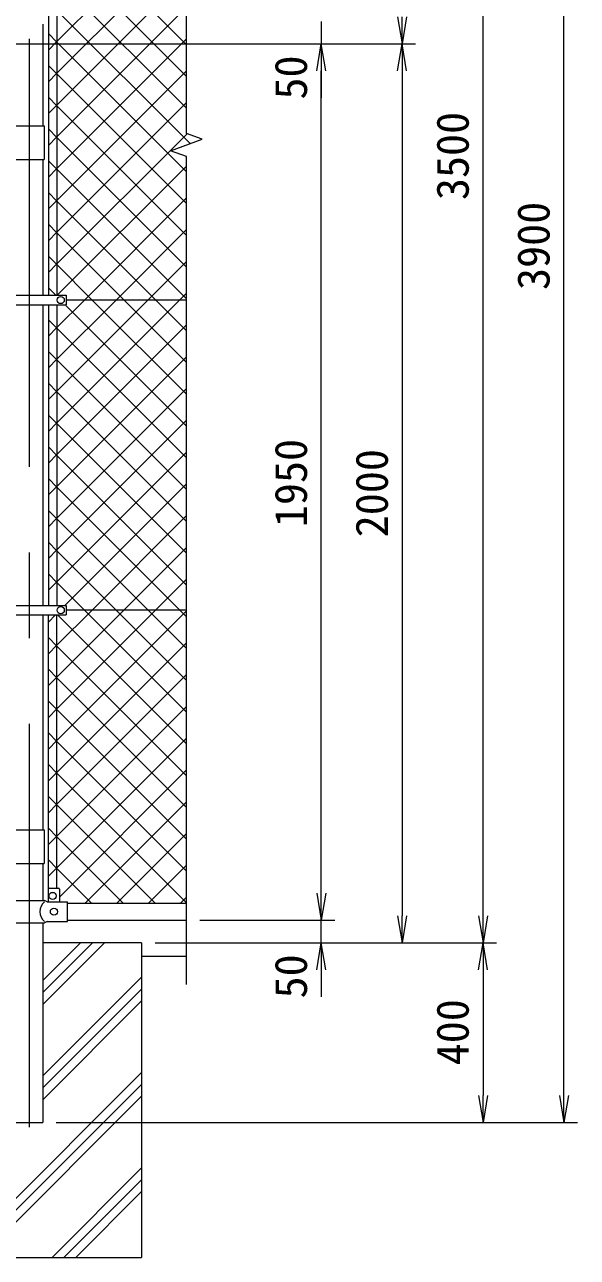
# Model space of a CAD drawing. Units: millimetres, scale not verified. Extents: x -6300 to 6300, y -4455 to 4455.
# Drawn here: x -2402 to -1172, y -1340 to 1402 of the extents above; entities that cross this region are included whole.
import ezdxf
from ezdxf.enums import TextEntityAlignment as Align

# ---------------------------------------------------------------- set-up
doc = ezdxf.new("R2010")
doc.units = ezdxf.units.MM
doc.header["$LTSCALE"] = 30
doc.linetypes.add('USER1', pattern=[50.8, 31.75, -6.35, 6.35, -6.35])
for name, color, linetype, lineweight in [('0-1_D-BMK', 2, 'USER1', 13), ('0-2_D-STR1', 1, 'Continuous', 18), ('0-3_D-STR3', 3, 'Continuous', 13), ('0-4_D-DCR-HCH', 7, 'Continuous', 9), ('0-5_D-BGD', 7, 'Continuous', 9), ('0-6_D-STR4', 7, 'Continuous', 9), ('0-7_D-STR-DIM', 7, 'Continuous', 9), ('0-8_0', 7, 'Continuous', 9), ('0-A_D-STR2', 7, 'Continuous', 9)]:
    doc.layers.add(name, color=color, linetype=linetype, lineweight=lineweight)
doc.styles.add('ＭＳ ゴシック', font='')
doc.styles.get('ＭＳ ゴシック').set_extended_font_data('MS Gothic')

# ---------------------------------------------------------------- blocks, each defined once
blk = doc.blocks.new('_Open')
at = {"layer": '0-8_0'}
blk.add_line((-30, 5), (0, 0), dxfattribs=at)
blk.add_lwpolyline([(-30, -5), (0, 0), (-30, 0)], dxfattribs=at)

msp = doc.modelspace()

# ---------------------------------------------------------------- linework, layer by layer
at = {"layer": '0-1_D-BMK'}
msp.add_line((-2392.18, 2894.97), (-2392.18, -1050.85), dxfattribs=at)
at = {"layer": '0-2_D-STR1'}
for p, q in [((-2361.93, 1403.83), (-2361.93, 1177.23)), ((-2361.93, 1102.23), (-2361.93, 800.23)), ((-2361.93, 779.23), (-2361.93, 110.23)), ((-2361.93, 89.23), (-2361.93, -388.77)), ((-2361.93, -463.77), (-2361.93, -546.17)), ((-2307.18, -552.27), (-2042.18, -552.27)), ((-2361.93, -596.17), (-2361.93, -1040.27)), ((-2307.18, -590.27), (-2042.18, -590.27)), ((-2422.43, -1040.27), (-2361.93, -1040.27))]:
    msp.add_line(p, q, dxfattribs=at)
at = {"layer": '0-3_D-STR3'}
for p, q in [((-2349.68, 1469.43), (-2349.68, 800.23)), ((-2330.68, 1469.43), (-2330.68, 800.23)), ((-2423.11, 1177.23), (-2358.88, 1177.23)), ((-2358.88, 1177.23), (-2358.88, 1102.23)), ((-2444.71, 1102.23), (-2358.88, 1102.23)), ((-2424.98, 800.23), (-2310.18, 800.23)), ((-2310.18, 800.23), (-2310.18, 779.23)), ((-2424.98, 779.23), (-2310.18, 779.23)), ((-2349.68, 779.23), (-2349.68, 110.23)), ((-2330.68, 779.23), (-2330.68, 110.23)), ((-2042.18, 789.73), (-2310.18, 789.73)), ((-2424.98, 110.23), (-2310.18, 110.23)), ((-2310.18, 110.23), (-2310.18, 89.23)), ((-2424.98, 89.23), (-2310.18, 89.23)), ((-2349.68, -519.85), (-2349.68, 89.23)), ((-2330.68, -519.17), (-2330.68, 89.23)), ((-2042.18, 99.73), (-2310.18, 99.73)), ((-2422.97, -388.77), (-2358.63, -388.77)), ((-2358.63, -388.77), (-2358.63, -463.77)), ((-2444.57, -463.77), (-2358.63, -463.77)), ((-2348.18, -519.17), (-2327.18, -519.17)), ((-2428.28, -546.17), (-2358.38, -546.17)), ((-2352.38, -549.17), (-2358.38, -546.17)), ((-2350.18, -521.17), (-2350.18, -549.17)), ((-2325.18, -521.17), (-2325.18, -549.17)), ((-2352.38, -549.17), (-2307.18, -549.17)), ((-2307.18, -593.17), (-2307.18, -549.17)), ((-2428.28, -596.17), (-2358.38, -596.17)), ((-2352.38, -593.17), (-2358.38, -596.17)), ((-2352.38, -593.17), (-2307.18, -593.17))]:
    msp.add_line(p, q, dxfattribs=at)
for centre in [(-2322.18, 789.73), (-2322.18, 99.73), (-2340.18, -536.17), (-2337.18, -571.17)]:
    msp.add_circle(centre, 8, dxfattribs=at)
for centre, radius, start, end in [((-2348.18, -521.17), 2, 90, 180), ((-2327.18, -521.17), 2, 0, 90), ((-2339.79, -571.17), 28.8, 130.19176, 229.80824)]:
    msp.add_arc(centre, radius, start, end, dxfattribs=at)
at = {"layer": '0-4_D-DCR-HCH'}
for p, q in [((-2361.93, -777.41), (-2224.79, -640.27)), ((-2361.93, -750.89), (-2251.31, -640.27)), ((-2361.93, -724.38), (-2277.82, -640.27)), ((-2361.93, -936.51), (-2142.18, -716.76)), ((-2361.93, -963.03), (-2142.18, -743.28)), ((-2361.93, -989.54), (-2142.18, -769.79)), ((-2553.56, -1340.27), (-2142.18, -928.89)), ((-2527.04, -1340.27), (-2142.18, -955.41)), ((-2500.52, -1340.27), (-2142.18, -981.93)), ((-2341.43, -1340.27), (-2142.18, -1141.02)), ((-2314.91, -1340.27), (-2142.18, -1167.54)), ((-2288.39, -1340.27), (-2142.18, -1194.06))]:
    msp.add_line(p, q, dxfattribs=at)
at = {"layer": '0-5_D-BGD'}
msp.add_line((-2142.18, -670.27), (-2042.18, -670.27), dxfattribs=at)
at = {"layer": '0-6_D-STR4'}
for p, q in [((-2142.18, -640.27), (-2361.93, -640.27)), ((-2142.18, -640.27), (-2142.18, -1340.27)), ((-2642.18, -1340.27), (-2142.18, -1340.27))]:
    msp.add_line(p, q, dxfattribs=at)
at = {"layer": '0-7_D-STR-DIM'}
for p, q in [((-2042.18, 1160.38), (-2042.18, 2922.73)), ((-1382.18, -580.27), (-1382.18, 2799.73)), ((-1202.18, -980.27), (-1202.18, 2799.73)), ((-1742.18, 1409.73), (-1742.18, 1359.73)), ((-2517.33, 1359.73), (-1712.18, 1359.73)), ((-2517.33, 1359.73), (-1712.18, 1359.73)), ((-2517.33, 1359.73), (-1532.18, 1359.73)), ((-2517.33, 1359.73), (-1532.18, 1359.73)), ((-1742.18, -530.27), (-1742.18, 1299.73)), ((-1742.18, 1299.73), (-1742.18, 1239.73)), ((-1562.18, 1299.73), (-1562.18, -580.27)), ((-2006.94, 1147.55), (-2042.18, 1160.38)), ((-2077.41, 1121.9), (-2006.94, 1147.55)), ((-2042.18, 1109.07), (-2077.41, 1121.9)), ((-2042.18, -733.27), (-2042.18, 1109.07)), ((-1742.18, -530.27), (-1742.18, -470.27)), ((-2012.18, -590.27), (-1712.18, -590.27)), ((-2012.18, -590.27), (-1712.18, -590.27)), ((-1742.18, -640.27), (-1742.18, -590.27)), ((-2112.18, -640.27), (-1712.18, -640.27)), ((-2112.18, -640.27), (-1352.18, -640.27)), ((-2112.18, -640.27), (-1352.18, -640.27)), ((-2112.18, -640.27), (-1532.18, -640.27)), ((-1742.18, -700.27), (-1742.18, -760.27)), ((-1382.18, -700.27), (-1382.18, -980.27)), ((-2331.93, -1040.27), (-1172.18, -1040.27)), ((-2331.93, -1040.27), (-1352.18, -1040.27))]:
    msp.add_line(p, q, dxfattribs=at)
at = {"layer": '0-A_D-STR2'}
for p, q in [((-2330.68, 1364.96), (-2215.91, 1479.73)), ((-2330.68, 1294.25), (-2145.2, 1479.73)), ((-2330.68, 1223.54), (-2074.49, 1479.73)), ((-2042.18, 1287.04), (-2234.86, 1479.73)), ((-2042.18, 1357.75), (-2164.15, 1479.73)), ((-2330.68, 1152.83), (-2042.18, 1441.33)), ((-2330.68, 1363.41), (-2349.68, 1382.41)), ((-2349.68, 1345.96), (-2330.68, 1364.96)), ((-2330.68, 1082.12), (-2042.18, 1370.62)), ((-2042.18, 1074.91), (-2330.68, 1363.41)), ((-2330.68, 1292.7), (-2349.68, 1311.7)), ((-2349.68, 1275.25), (-2330.68, 1294.25)), ((-2330.68, 1011.41), (-2042.18, 1299.91)), ((-2042.18, 1004.2), (-2330.68, 1292.7)), ((-2330.68, 1221.99), (-2349.68, 1240.99)), ((-2349.68, 1204.54), (-2330.68, 1223.54)), ((-2330.68, 940.7), (-2042.18, 1229.2)), ((-2042.18, 933.49), (-2330.68, 1221.99)), ((-2330.68, 1151.28), (-2349.68, 1170.28)), ((-2349.68, 1133.83), (-2330.68, 1152.83)), ((-2042.18, 862.78), (-2330.68, 1151.28)), ((-2330.68, 1080.57), (-2349.68, 1099.57)), ((-2349.68, 1063.12), (-2330.68, 1082.12)), ((-2042.18, 792.07), (-2330.68, 1080.57)), ((-2329.73, 800.23), (-2042.18, 1087.78)), ((-2330.68, 1009.86), (-2349.68, 1028.86)), ((-2269.52, 789.73), (-2042.18, 1017.07)), ((-2349.68, 992.41), (-2330.68, 1011.41)), ((-2110.54, 789.73), (-2330.68, 1009.86)), ((-2330.68, 939.15), (-2349.68, 958.15)), ((-2349.68, 921.7), (-2330.68, 940.7)), ((-2181.25, 789.73), (-2330.68, 939.15)), ((-2198.81, 789.73), (-2042.18, 946.36)), ((-2330.68, 868.44), (-2349.68, 887.44)), ((-2251.97, 789.73), (-2330.68, 868.44)), ((-2128.1, 789.73), (-2042.18, 875.65)), ((-2333.18, 800.23), (-2349.68, 816.73)), ((-2057.39, 789.73), (-2042.18, 804.94)), ((-2330.68, 728.57), (-2269.52, 789.73)), ((-2330.68, 657.86), (-2198.81, 789.73)), ((-2330.68, 587.15), (-2128.1, 789.73)), ((-2330.68, 516.44), (-2057.39, 789.73)), ((-2042.18, 509.23), (-2312.18, 779.23)), ((-2042.18, 579.94), (-2251.97, 789.73)), ((-2042.18, 650.65), (-2181.25, 789.73)), ((-2042.18, 721.36), (-2110.54, 789.73)), ((-2330.68, 727.02), (-2349.68, 746.02)), ((-2349.68, 709.57), (-2330.68, 728.57)), ((-2330.68, 445.73), (-2042.18, 734.23)), ((-2042.18, 438.52), (-2330.68, 727.02)), ((-2330.68, 656.3), (-2349.68, 675.3)), ((-2330.68, 375.02), (-2042.18, 663.52)), ((-2349.68, 638.86), (-2330.68, 657.86)), ((-2042.18, 367.8), (-2330.68, 656.3)), ((-2330.68, 585.59), (-2349.68, 604.59)), ((-2349.68, 568.15), (-2330.68, 587.15)), ((-2330.68, 304.3), (-2042.18, 592.8)), ((-2042.18, 297.09), (-2330.68, 585.59)), ((-2330.68, 514.88), (-2349.68, 533.88)), ((-2330.68, 233.59), (-2042.18, 522.09)), ((-2349.68, 497.44), (-2330.68, 516.44)), ((-2042.18, 226.38), (-2330.68, 514.88)), ((-2330.68, 444.17), (-2349.68, 463.17)), ((-2349.68, 426.73), (-2330.68, 445.73)), ((-2330.68, 162.88), (-2042.18, 451.38)), ((-2042.18, 155.67), (-2330.68, 444.17)), ((-2330.68, 373.46), (-2349.68, 392.46)), ((-2349.68, 356.02), (-2330.68, 375.02)), ((-2056.94, 99.73), (-2330.68, 373.46)), ((-2312.62, 110.23), (-2042.18, 380.67)), ((-2330.68, 302.75), (-2349.68, 321.75)), ((-2349.68, 285.3), (-2330.68, 304.3)), ((-2127.65, 99.73), (-2330.68, 302.75)), ((-2252.41, 99.73), (-2042.18, 309.96)), ((-2330.68, 232.04), (-2349.68, 251.04)), ((-2349.68, 214.59), (-2330.68, 233.59)), ((-2198.36, 99.73), (-2330.68, 232.04)), ((-2181.7, 99.73), (-2042.18, 239.25)), ((-2330.68, 161.33), (-2349.68, 180.33)), ((-2110.99, 99.73), (-2042.18, 168.54)), ((-2349.68, 143.88), (-2330.68, 162.88)), ((-2269.07, 99.73), (-2330.68, 161.33)), ((-2349.68, 73.17), (-2333.62, 89.23)), ((-2330.68, 21.46), (-2252.41, 99.73)), ((-2330.68, -49.25), (-2181.7, 99.73)), ((-2330.68, -119.96), (-2110.99, 99.73)), ((-2330.68, -190.67), (-2042.18, 97.83)), ((-2042.18, -197.88), (-2329.28, 89.23)), ((-2042.18, -127.17), (-2269.07, 99.73)), ((-2042.18, -56.46), (-2198.36, 99.73)), ((-2042.18, 14.25), (-2127.65, 99.73)), ((-2042.18, 84.96), (-2056.94, 99.73)), ((-2330.68, 19.91), (-2349.68, 38.91)), ((-2349.68, 2.46), (-2330.68, 21.46)), ((-2330.68, -261.38), (-2042.18, 27.12)), ((-2042.18, -268.59), (-2330.68, 19.91)), ((-2330.68, -50.8), (-2349.68, -31.8)), ((-2349.68, -68.25), (-2330.68, -49.25)), ((-2330.68, -332.09), (-2042.18, -43.59)), ((-2042.18, -339.3), (-2330.68, -50.8)), ((-2330.68, -121.51), (-2349.68, -102.51)), ((-2349.68, -138.96), (-2330.68, -119.96)), ((-2330.68, -402.8), (-2042.18, -114.3)), ((-2042.18, -410.01), (-2330.68, -121.51)), ((-2330.68, -192.22), (-2349.68, -173.22)), ((-2349.68, -209.67), (-2330.68, -190.67)), ((-2330.68, -473.51), (-2042.18, -185.01)), ((-2042.18, -480.72), (-2330.68, -192.22)), ((-2330.68, -262.93), (-2349.68, -243.93)), ((-2349.68, -280.38), (-2330.68, -261.38)), ((-2042.18, -551.43), (-2330.68, -262.93)), ((-2325.18, -538.72), (-2042.18, -255.72)), ((-2330.68, -333.64), (-2349.68, -314.64)), ((-2268.02, -552.27), (-2042.18, -326.43)), ((-2349.68, -351.09), (-2330.68, -332.09)), ((-2112.05, -552.27), (-2330.68, -333.64)), ((-2330.68, -404.36), (-2349.68, -385.36)), ((-2349.68, -421.8), (-2330.68, -402.8)), ((-2182.76, -552.27), (-2330.68, -404.36)), ((-2197.31, -552.27), (-2042.18, -397.14)), ((-2330.68, -475.07), (-2349.68, -456.07)), ((-2349.68, -492.51), (-2330.68, -473.51)), ((-2253.47, -552.27), (-2330.68, -475.07)), ((-2126.59, -552.27), (-2042.18, -467.86)), ((-2055.88, -552.27), (-2042.18, -538.57))]:
    msp.add_line(p, q, dxfattribs=at)
for points in [[(-2042.18, 1216.33), (-2305.57, 1479.73), (-2310.18, 1484.33)], [(-2034.19, 1137.63), (-2330.68, 1434.12), (-2349.68, 1453.12)], [(-2349.68, 850.99), (-2330.68, 869.99), (-2040.79, 1159.87)]]:
    msp.add_lwpolyline(points, dxfattribs=at)

# ---------------------------------------------------------------- block references
at = {"layer": '0-7_D-STR-DIM', "xscale": 2, "yscale": 2}
for p, rotation in [((-1562.18, 1359.73), 270), ((-1742.18, 1359.73), 90), ((-1742.18, 1359.73), 90), ((-1562.18, 1359.73), 90), ((-1742.18, -590.27), 270), ((-1742.18, -590.27), 270), ((-1562.18, -640.27), 270), ((-1382.18, -640.27), 270), ((-1742.18, -640.27), 90), ((-1382.18, -640.27), 90), ((-1382.18, -1040.27), 270), ((-1202.18, -1040.27), 270)]:
    msp.add_blockref('_Open', p, dxfattribs=dict(at, rotation=rotation))

# ---------------------------------------------------------------- texts
at = {"layer": '0-7_D-STR-DIM', "style": 'ＭＳ ゴシック'}
for s, p in [('50', (-1752.3, 1235.79)), ('3500', (-1392.3, 1012.04)), ('3900', (-1212.3, 812.04)), ('1950', (-1752.3, 284.38)), ('2000', (-1572.3, 261.85)), ('50', (-1752.3, -764.21)), ('400', (-1392.3, -913.02))]:
    msp.add_text(s, height=72.14, rotation=90, dxfattribs=at).set_placement(p, align=Align.BOTTOM_LEFT)

doc.saveas('drawing.dxf')
